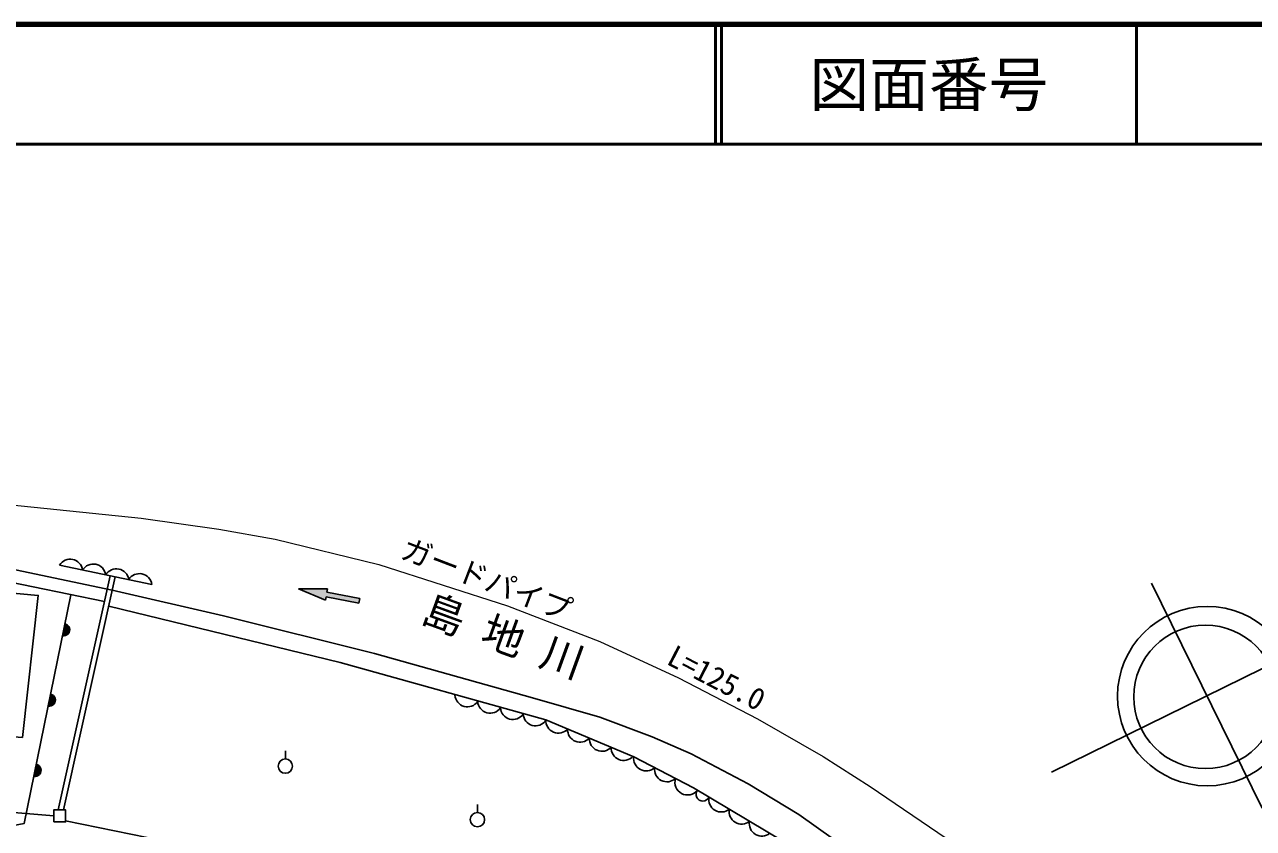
# Model space of a CAD drawing. Units: millimetres at full size, sheet at 1:1000; details may follow other scales. Extents: x 40000 to 680000, y 20000 to 380000.
# Drawn here: x 450929 to 553782, y 312773 to 380000 of the extents above; entities that cross this region are included whole.
import ezdxf
from ezdxf.enums import TextEntityAlignment as Align

# ---------------------------------------------------------------- set-up
doc = ezdxf.new("R2010")
doc.units = ezdxf.units.MM
doc.header["$LTSCALE"] = 1000
for name, color, linetype, lineweight in [('M-BGD', 7, 'Continuous', 25), ('M-BMK-SRVR', 3, 'Continuous', 25), ('M-STR-HTXT', 7, 'Continuous', 13), ('M-TTL', 2, 'Continuous', 140), ('M-TTL-LINE', 7, 'Continuous', 50)]:
    doc.layers.add(name, color=color, linetype=linetype, lineweight=lineweight)
doc.layers.add('M-BMK-HTXT', color=7, linetype='Continuous')
doc.layers.add('M-TTL-TXT', color=7, linetype='Continuous')
doc.styles.add('ＭＳ ゴシック', font='')
doc.styles.get('ＭＳ ゴシック').set_extended_font_data('MS Gothic')

msp = doc.modelspace()

# ---------------------------------------------------------------- hatches: boundary and pattern name
at = {"layer": 'M-BGD'}
for points in [[(476159, 332143), (478917, 331601), (478994, 331991), (476235, 332533), (476288, 332803), (473845, 332800), (476106, 331873)], [(454298, 329880), (454095, 328881, 1)], [(453100, 324001), (452896, 323002, 1)], [(451901, 318122), (451697, 317123, 1)]]:
    msp.add_hatch(color=256, dxfattribs=at).paths.add_polyline_path(points)

# ---------------------------------------------------------------- linework, layer by layer
for p, q in [((453854, 334792), (461582, 333182)), ((453744, 314322), (458098, 333908)), ((454190, 314322), (458525, 333819)), ((473845, 332800), (476288, 332803)), ((476106, 331873), (473845, 332800)), ((476235, 332533), (476288, 332803)), ((478994, 331991), (476235, 332533)), ((476106, 331873), (476159, 332143)), ((478917, 331601), (476159, 332143)), ((478994, 331991), (478917, 331601)), ((472755, 318580), (472755, 319258)), ((488834, 314105), (488834, 314782))]:
    msp.add_line(p, q, dxfattribs=at)
for points in [[(458273, 332689), (441133, 336301), (418463, 339161), (410092, 339969), (407730, 340237), (397102, 339532), (392058, 337919), (369576, 334922), (354830, 334322), (333219, 329416), (322911, 328198), (308724, 324702), (292891, 318917), (284563, 318755)], [(413009, 338553), (416425, 338131), (445650, 334192), (457617, 331743)], [(454796, 332320), (450897, 313195), (449256, 312880), (448971, 310733), (457605, 309169), (474634, 304700), (483345, 301656), (493090, 297731), (500356, 294181), (506011, 291055), (512342, 287148), (521926, 280591), (530567, 274097), (536489, 269054), (537386, 268557), (538660, 268378), (539835, 268729), (549666, 277214), (549440, 277495)], [(552133, 250916), (539895, 265196), (539785, 265492), (539779, 265789), (539936, 266060), (547348, 272009), (548458, 274533), (552084, 277841), (539662, 291925), (527495, 305488), (525898, 306721), (515741, 313948), (511500, 316514), (506720, 319021), (503471, 320426), (499073, 322078), (493430, 323703), (480206, 327412), (467584, 330544), (458273, 332689)], [(457975, 331348), (477343, 326636), (494558, 321842), (501912, 318770), (506913, 316166), (516028, 310740), (520231, 307798), (527611, 302000), (532034, 297683), (539189, 289867), (549896, 279311)], [(453364, 313822), (435240, 315318), (425682, 316274), (404728, 318285)], [(549379, 278774), (549440, 277495), (542680, 274006), (538661, 272419), (531216, 279163), (524800, 284132), (517554, 289241), (509768, 294009), (503903, 297077), (496582, 300447), (485979, 304865), (477193, 307756), (463914, 311442), (454364, 313397)]]:
    msp.add_lwpolyline(points, dxfattribs=at)
for points in [[(411286, 330560), (423035, 329373), (422611, 324101), (438281, 322356), (437837, 317028), (447200, 316036), (447763, 320594), (450748, 320388), (452072, 332263), (432457, 334057), (419340, 335417), (411919, 336118)], [(453364, 313322), (454364, 313322), (454364, 314322), (453364, 314322)]]:
    msp.add_lwpolyline(points, close=True, dxfattribs=at)
for centre in [(472755, 317980), (488834, 313505)]:
    msp.add_circle(centre, 600, dxfattribs=at)
for centre, radius, start, end in [((454747, 334239), 1050, 8.23529, 148.23529), ((456679, 333837), 1050, 8.23529, 148.23529), ((458611, 333434), 1050, 8.23529, 148.23529), ((460543, 333032), 1050, 8.23529, 148.23529), ((454196, 329381), 510, 258.47674, 78.47674), ((452998, 323502), 510, 258.47674, 78.47674), ((487999, 323992), 1050, 184.43879, 324.43879), ((489901, 323462), 1050, 184.43879, 324.43879), ((491802, 322933), 1050, 184.43879, 324.43879), ((493703, 322404), 1050, 184.43879, 324.43879), ((495607, 321793), 1050, 177.32569, 317.32569), ((497428, 321032), 1050, 177.32569, 317.32569), ((499249, 320272), 1050, 177.32569, 317.32569), ((501069, 319511), 1050, 177.32569, 317.32569), ((451799, 317623), 510, 258.47674, 78.47674), ((502953, 318633), 1050, 172.50153, 312.50153), ((504704, 317721), 1050, 172.50153, 312.50153), ((506412, 316621), 1051, 161.92363, 321.88142), ((507695, 315628), 571, 142.90164, 335.55952), ((509247, 315195), 1050, 169.23057, 309.23057), ((510942, 314185), 1050, 169.23057, 309.23057), ((512638, 313176), 1050, 169.23057, 309.23057)]:
    msp.add_arc(centre, radius, start, end, dxfattribs=at)
at = {"layer": 'M-BMK-SRVR'}
for p, q in [((545255, 333296), (554523, 314452)), ((536878, 317475), (566517, 332052))]:
    msp.add_line(p, q, dxfattribs=at)
for centre, radius in [((549908, 323836), 7500), ((549763, 323775), 6000)]:
    msp.add_circle(centre, radius, dxfattribs=at)
at = {"layer": 'M-STR-HTXT'}
msp.add_lwpolyline([(424950, 341408), (438005, 340744), (449568, 339870), (460691, 338723), (467177, 337792), (471899, 336977), (480582, 334841), (491336, 331378), (499071, 328416), (505672, 325367), (512266, 321949), (517763, 318776), (521712, 316270), (528076, 311957), (532938, 308235), (537084, 304848), (541640, 300915), (547065, 295704), (550936, 291513), (555668, 286358)], dxfattribs=at)
at = {"layer": 'M-TTL'}
msp.add_line((680000, 380000), (40000, 380000), dxfattribs=at)
at = {"layer": 'M-TTL-LINE'}
for p, q in [((508747, 380000), (508747, 370000)), ((509247, 380000), (509247, 370000)), ((543997, 380000), (543997, 370000)), ((40000, 370000), (680000, 370000))]:
    msp.add_line(p, q, dxfattribs=at)

# ---------------------------------------------------------------- texts
at = {"layer": 'M-BMK-HTXT', "style": 'ＭＳ ゴシック'}
msp.add_text('島 地 川', height=2566, rotation=340, dxfattribs=at).set_placement((491014, 328871), align=Align.MIDDLE_CENTER)
at = {"layer": 'M-STR-HTXT', "style": 'ＭＳ ゴシック'}
for s, rotation, p in [('ガードパイプ', 339.044, (482087, 334920)), ('L=125.0', 332.598, (504303, 326077))]:
    msp.add_text(s, height=1833, rotation=rotation, dxfattribs=at).set_placement(p, align=Align.BOTTOM_LEFT)
at = {"layer": 'M-TTL-TXT', "style": 'ＭＳ ゴシック'}
msp.add_text('図面番号', height=3666, dxfattribs=at).set_placement((526622, 375000), align=Align.MIDDLE_CENTER)

doc.saveas('drawing.dxf')
